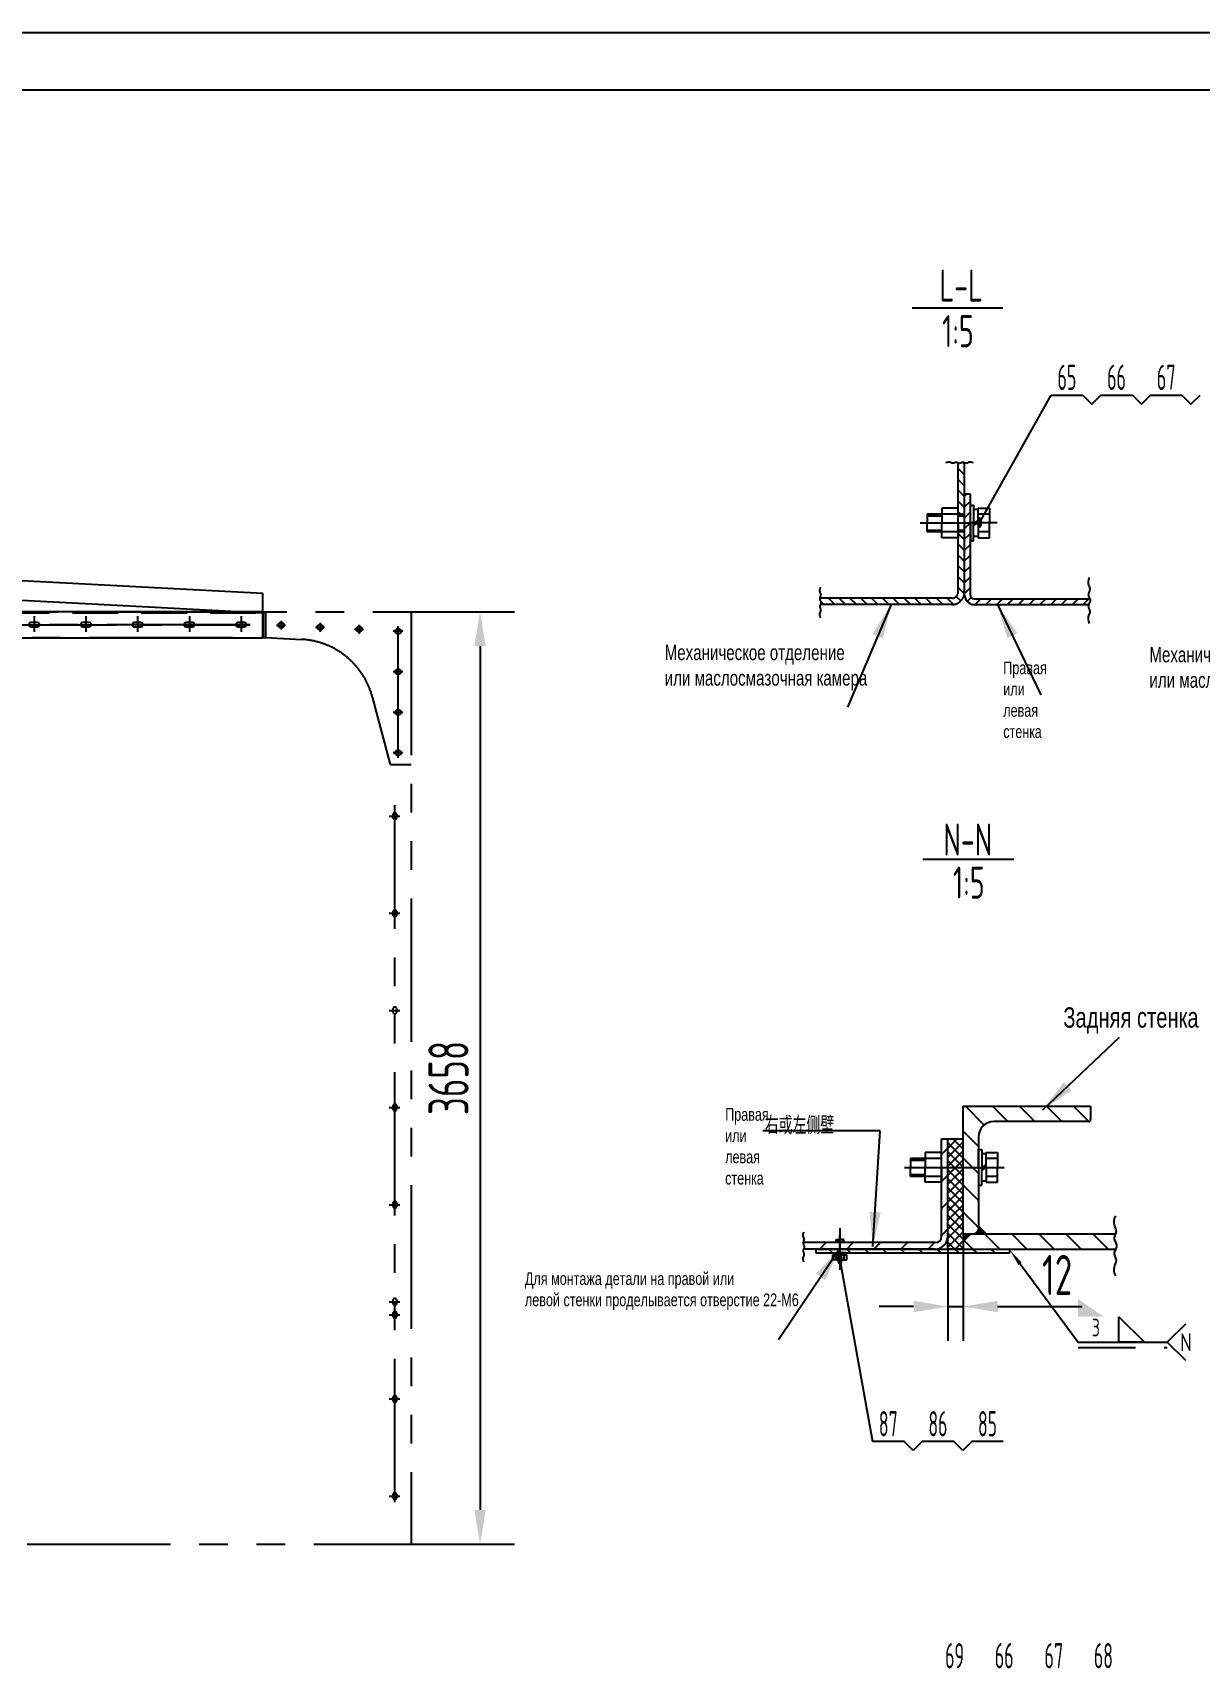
# Model space of a CAD drawing. Header units: millimetres. Extents: x 0 to 18900, y -495 to 13365.
# Drawn here: x 10096 to 14673, y 6950 to 13365 of the extents above; entities that cross this region are included whole.
import ezdxf
from ezdxf.enums import TextEntityAlignment as Align

# ---------------------------------------------------------------- set-up
doc = ezdxf.new("R2010")
doc.units = ezdxf.units.MM
doc.header["$LTSCALE"] = 450
for name, pattern in [('F', [0.75, 0.5, -0.25]), ('G', [2, 1.25, -0.25, 0.25, -0.25]), ('K', [2.5, 1.25, -0.25, 0.25, -0.25, 0.25, -0.25])]:
    doc.linetypes.add(name, pattern=pattern)
for name, color, linetype in [('01', 7, 'Continuous'), ('02', 1, 'Continuous'), ('04', 2, 'F'), ('05', 4, 'G'), ('07', 6, 'K'), ('08', 1, 'Continuous'), ('11', 3, 'Continuous'), ('13', 3, 'Continuous')]:
    doc.layers.add(name, color=color, linetype=linetype)
doc.styles.get("Standard").update_dxf_attribs({"font": 'isocp', "width": 0.707, "bigfont": 'intecad.shx'})
doc.dimstyles.new('INTE', dxfattribs={"dimscale": 45, "dimtxt": 3.5, "dimasz": 3, "dimexe": 3, "dimexo": 0, "dimgap": 1, "dimtad": 1, "dimdec": 0, "dimdsep": 46, "dimtxsty": 'Standard', "dimcen": 0, "dimclrd": 1, "dimclre": 1, "dimclrt": 3, "dimadec": 4, "dimazin": 0, "dimtfac": 1, "dimtdec": 0, "dimtmove": 0, "dimatfit": 0, "dimfxl": 1, "dimarcsym": 0})

# ---------------------------------------------------------------- blocks, each defined once
blk = doc.blocks.new('*D4')
at = {"layer": '08', "color": 1, "lineweight": -2}
for p, q in [((11580.4, 11094), (11985.8, 11094)), ((11850.8, 10959), (11850.8, 7571)), ((11580.4, 7436), (11985.8, 7436))]:
    blk.add_line(p, q, dxfattribs=at)
at = {"layer": '08', "color": 1}
for points in [[(11828.3, 10959), (11873.3, 10959), (11850.8, 11094)], [(11828.3, 7571), (11873.3, 7571), (11850.8, 7436)]]:
    blk.add_solid(points, dxfattribs=at)
at = {"layer": 'Defpoints', "color": 0}
for p in [(11580.4, 11094), (11580.4, 7436), (11850.8, 7436)]:
    blk.add_point(p, dxfattribs=at)
at = {"layer": '08', "color": 3, "insert": (11727.1, 9265), "char_height": 157.5, "attachment_point": 5, "rotation": 90}
blk.add_mtext('3658', dxfattribs=at)
blk = doc.blocks.new('16')
at = {"layer": '07', "color": 6, "linetype": 'K'}
for p, q in [((8465.1, 17026.1), (10865.1, 17026.1)), ((8465.1, 17026.1), (8465.1, 16925)), ((8477.1, 13368.1), (8477.1, 17026.1)), ((8573.9, 17009.1), (8573.9, 16947)), ((8776.9, 17009.1), (8776.9, 16947)), ((8979.9, 17009.1), (8979.9, 16947)), ((9182.9, 17009.1), (9182.9, 16947)), ((9385.9, 17009.1), (9385.9, 16947)), ((9588.9, 17009.1), (9588.9, 16947)), ((9791.9, 17009.1), (9791.9, 16947)), ((9994.9, 17009.1), (9994.9, 16947)), ((10197.9, 17009.1), (10197.9, 16947)), ((10293.1, 17026.1), (10293.1, 16925)), ((10865.1, 17026.1), (10865.1, 13368.1)), ((8495.8, 16975), (8434, 16975)), ((10233.7, 16975), (8538.6, 16975)), ((10814.1, 16452.8), (10814.1, 16969.8)), ((8477.1, 16925), (10293.1, 16925)), ((10293.1, 16925), (10434.4, 16917.6)), ((10784.1, 16427), (10713.1, 16691.9)), ((10784.1, 16427), (10865.1, 16427)), ((10832.3, 16472.6), (10794.7, 16472.6)), ((10801.1, 13532.7), (10801.1, 16266.6)), ((10778.6, 16224.1), (10821.3, 16224.1)), ((10793.1, 16229.1), (10793.1, 16224.1)), ((10793.1, 16219.1), (10793.1, 16224.1)), ((10809.1, 16229.1), (10809.1, 16224.1)), ((10809.1, 16219.1), (10809.1, 16224.1)), ((10793.1, 15848.1), (10793.1, 15843.1)), ((10809.1, 15848.1), (10809.1, 15843.1)), ((10778.6, 15843.1), (10821.3, 15843.1)), ((10793.1, 15838.1), (10793.1, 15843.1)), ((10809.1, 15838.1), (10809.1, 15843.1)), ((10778.6, 15462.1), (10821.3, 15462.1)), ((10793.1, 15467.1), (10793.1, 15462.1)), ((10793.1, 15457.1), (10793.1, 15462.1)), ((10809.1, 15467.1), (10809.1, 15462.1)), ((10809.1, 15457.1), (10809.1, 15462.1)), ((10778.6, 15081.1), (10821.3, 15081.1)), ((10793.1, 15086.1), (10793.1, 15081.1)), ((10793.1, 15076.1), (10793.1, 15081.1)), ((10809.1, 15086.1), (10809.1, 15081.1)), ((10809.1, 15076.1), (10809.1, 15081.1)), ((10778.6, 14700.1), (10821.3, 14700.1)), ((10793.1, 14705.1), (10793.1, 14700.1)), ((10793.1, 14695.1), (10793.1, 14700.1)), ((10809.1, 14705.1), (10809.1, 14700.1)), ((10809.1, 14695.1), (10809.1, 14700.1)), ((10778.6, 14319.1), (10821.3, 14319.1)), ((10793.1, 14324.1), (10793.1, 14319.1)), ((10793.1, 14314.1), (10793.1, 14319.1)), ((10809.1, 14324.1), (10809.1, 14319.1)), ((10809.1, 14314.1), (10809.1, 14319.1)), ((10778.6, 14268.1), (10821.3, 14268.1)), ((10793.1, 14273.1), (10793.1, 14268.1)), ((10793.1, 14263.1), (10793.1, 14268.1)), ((10809.1, 14273.1), (10809.1, 14268.1)), ((10809.1, 14263.1), (10809.1, 14268.1)), ((10778.6, 13938.1), (10821.3, 13938.1)), ((10793.1, 13943.1), (10793.1, 13938.1)), ((10793.1, 13933.1), (10793.1, 13938.1)), ((10809.1, 13943.1), (10809.1, 13938.1)), ((10809.1, 13933.1), (10809.1, 13938.1)), ((10778.6, 13557.1), (10821.3, 13557.1)), ((10793.1, 13562.1), (10793.1, 13557.1)), ((10793.1, 13552.1), (10793.1, 13557.1)), ((10809.1, 13562.1), (10809.1, 13557.1)), ((10809.1, 13552.1), (10809.1, 13557.1))]:
    blk.add_line(p, q, dxfattribs=at)
at = {"layer": '07', "color": 6, "linetype": 'K', "ltscale": 1.25}
for p, q in [((10337.5, 16973.3), (10372.6, 16973.3)), ((10355.1, 16990.8), (10355.1, 16955.7)), ((10490.5, 16965.3), (10525.6, 16965.3)), ((10508.1, 16982.8), (10508.1, 16947.7)), ((10643.5, 16957.3), (10678.6, 16957.3)), ((10661.1, 16974.8), (10661.1, 16939.7)), ((10832.3, 16949.3), (10794.7, 16949.3)), ((10832.3, 16790.3), (10794.7, 16790.3)), ((10832.3, 16631.3), (10794.7, 16631.3))]:
    blk.add_line(p, q, dxfattribs=at)
for centre in [(10355.1, 16973.3), (10508.1, 16965.3), (10661.1, 16957.3)]:
    blk.add_circle(centre, 11, dxfattribs=at)
at = {"layer": '07', "color": 6, "linetype": 'K'}
for centre in [(10814.1, 16949.3), (10814.1, 16790.3), (10814.1, 16631.3), (10814.1, 16472.6)]:
    blk.add_circle(centre, 11, dxfattribs=at)
for centre, radius, start, end in [((10418.5, 16613), 305, 15, 87), ((10801.1, 16229.1), 8, 0, 180), ((10801.1, 16219.1), 8, 180, 0), ((10801.1, 15848.1), 8, 0, 180), ((10801.1, 15838.1), 8, 180, 0), ((10801.1, 15467.1), 8, 0, 180), ((10801.1, 15457.1), 8, 180, 0), ((10801.1, 15086.1), 8, 0, 180), ((10801.1, 15076.1), 8, 180, 0), ((10801.1, 14705.1), 8, 0, 180), ((10801.1, 14695.1), 8, 180, 0), ((10801.1, 14324.1), 8, 0, 180), ((10801.1, 14314.1), 8, 180, 0), ((10801.1, 14273.1), 8, 0, 180), ((10801.1, 14263.1), 8, 180, 0), ((10801.1, 13943.1), 8, 0, 180), ((10801.1, 13933.1), 8, 180, 0), ((10801.1, 13562.1), 8, 0, 180), ((10801.1, 13552.1), 8, 180, 0)]:
    blk.add_arc(centre, radius, start, end, dxfattribs=at)
blk = doc.blocks.new('10')
at = {"ltscale": 0.8}
for p, q in [((8647.4, 9659.7), (10999.4, 9536.5)), ((8642.4, 9583.9), (10999.4, 9460.4))]:
    blk.add_line(p, q, dxfattribs=at)
at = {"layer": '01', "ltscale": 0.8}
for p, q in [((8101.4, 9688.3), (8642.4, 9688.3)), ((8642.4, 9583.9), (8642.4, 9688.3)), ((8099.4, 9612), (8099.4, 9515)), ((8101.4, 9612.2), (9167.4, 9461.1)), ((8101.4, 9513.4), (9167.4, 9362.3)), ((10999.4, 9362.3), (10999.4, 9536.5)), ((9167.4, 9362.3), (9167.4, 9461.1)), ((9172.4, 9362.3), (9172.4, 9465.4)), ((10999.4, 9460.3), (11001.4, 9460.3)), ((11001.4, 9460.3), (11001.4, 9363.3)), ((9172.4, 9362.3), (10999.4, 9362.3)), ((10999.4, 9363.3), (11001.4, 9363.3))]:
    blk.add_line(p, q, dxfattribs=at)
at = {"layer": '01'}
for p, q in [((8101.4, 9513.4), (8101.4, 9688.3)), ((8101.4, 9612), (8099.4, 9612)), ((8161.4, 9565.8), (8187.1, 9562.1)), ((8101.4, 9515), (8099.4, 9515)), ((8159.1, 9549.9), (8184.9, 9546.3)), ((8349.6, 9522.9), (8375.4, 9519.3)), ((8351.9, 9538.8), (8377.6, 9535.1)), ((8540.1, 9495.9), (8565.9, 9492.3)), ((8542.4, 9511.8), (8568.1, 9508.1)), ((8730.6, 9468.9), (8756.4, 9465.3)), ((8732.9, 9484.8), (8758.6, 9481.1)), ((8921.1, 9441.9), (8946.9, 9438.3)), ((8923.4, 9457.8), (8949.1, 9454.1)), ((9113.9, 9430.8), (9139.6, 9427.1)), ((9111.6, 9414.9), (9137.4, 9411.3)), ((9303.4, 9421.3), (9277.4, 9421.3)), ((9277.4, 9405.3), (9303.4, 9405.3)), ((9506.4, 9421.3), (9480.4, 9421.3)), ((9480.4, 9405.3), (9506.4, 9405.3)), ((9709.4, 9421.3), (9683.4, 9421.3)), ((9683.4, 9405.3), (9709.4, 9405.3)), ((9912.4, 9421.3), (9886.4, 9421.3)), ((9886.4, 9405.3), (9912.4, 9405.3)), ((10115.4, 9421.3), (10089.4, 9421.3)), ((10089.4, 9405.3), (10115.4, 9405.3)), ((10318.4, 9421.3), (10292.4, 9421.3)), ((10292.4, 9405.3), (10318.4, 9405.3)), ((10521.4, 9421.3), (10495.4, 9421.3)), ((10495.4, 9405.3), (10521.4, 9405.3)), ((10724.4, 9421.3), (10698.4, 9421.3)), ((10698.4, 9405.3), (10724.4, 9405.3)), ((10927.4, 9421.3), (10901.4, 9421.3)), ((10901.4, 9405.3), (10927.4, 9405.3))]:
    blk.add_line(p, q, dxfattribs=at)
at = {"layer": '01', "color": 7, "linetype": 'Continuous', "ltscale": 0.8}
for p, q in [((8642.4, 9688.3), (8647.4, 9688.3)), ((8647.4, 9591.3), (8647.4, 9688.3)), ((8101.4, 9612.2), (8642.4, 9583.9)), ((8650.2, 9581.5), (9163.5, 9464.1)), ((9167.4, 9362.3), (9167.4, 9459.3)), ((9172.4, 9465.4), (10999.4, 9465.4)), ((9167.4, 9362.3), (9172.4, 9362.3))]:
    blk.add_line(p, q, dxfattribs=at)
at = {"layer": '01'}
for centre, start, end in [((8160.3, 9557.8), 81.93307, 261.93307), ((8186, 9554.2), 261.93307, 81.93307), ((8350.8, 9530.8), 81.93307, 261.93307), ((8376.5, 9527.2), 261.93307, 81.93307), ((8541.3, 9503.8), 81.93307, 261.93307), ((8567, 9500.2), 261.93307, 81.93307), ((8731.8, 9476.8), 81.93307, 261.93307), ((8757.5, 9473.2), 261.93307, 81.93307), ((8922.3, 9449.8), 81.93307, 261.93307), ((8948, 9446.2), 261.93307, 81.93307), ((9112.8, 9422.8), 81.93307, 261.93307), ((9138.5, 9419.2), 261.93307, 81.93307), ((9277.4, 9413.3), 90, 270), ((9277.4, 9413.3), 90, 270), ((9303.4, 9413.3), 270, 90), ((9480.4, 9413.3), 90, 270), ((9480.4, 9413.3), 90, 270), ((9506.4, 9413.3), 270, 90), ((9683.4, 9413.3), 90, 270), ((9683.4, 9413.3), 90, 270), ((9709.4, 9413.3), 270, 90), ((9886.4, 9413.3), 90, 270), ((9886.4, 9413.3), 90, 270), ((9912.4, 9413.3), 270, 90), ((10089.4, 9413.3), 90, 270), ((10089.4, 9413.3), 90, 270), ((10115.4, 9413.3), 270, 90), ((10292.4, 9413.3), 90, 270), ((10292.4, 9413.3), 90, 270), ((10318.4, 9413.3), 270, 90), ((10495.4, 9413.3), 90, 270), ((10495.4, 9413.3), 90, 270), ((10521.4, 9413.3), 270, 90), ((10698.4, 9413.3), 90, 270), ((10698.4, 9413.3), 90, 270), ((10724.4, 9413.3), 270, 90), ((10901.4, 9413.3), 90, 270), ((10901.4, 9413.3), 90, 270), ((10927.4, 9413.3), 270, 90)]:
    blk.add_arc(centre, 8, start, end, dxfattribs=at)
at = {"layer": '01', "color": 7, "linetype": 'Continuous', "ltscale": 0.8}
for centre, radius, start, end in [((8652.4, 9591.3), 10, 180, 257.12057), ((9162.4, 9459.3), 5, 0, 77.12057)]:
    blk.add_arc(centre, radius, start, end, dxfattribs=at)
at = {"layer": '04', "color": 2, "linetype": 'F', "ltscale": 0.8}
for p, q in [((8651.3, 9586.4), (9164.7, 9469)), ((9172.4, 9460.4), (10999.4, 9460.4)), ((10999.4, 9460.3), (10995.4, 9460.3)), ((10995.4, 9363.3), (10999.4, 9363.3))]:
    blk.add_line(p, q, dxfattribs=at)
for centre, radius, start, end in [((8652.4, 9591.3), 5, 180, 257.12057), ((9162.4, 9459.3), 10, 0, 77.12057)]:
    blk.add_arc(centre, radius, start, end, dxfattribs=at)
at = {"layer": '05', "color": 4, "linetype": 'G', "ltscale": 0.8}
for p, q in [((8087.5, 9669.3), (8115.4, 9669.3)), ((8225.5, 9669.3), (8253.4, 9669.3)), ((8479.5, 9669.3), (8507.4, 9669.3)), ((8633.5, 9669.3), (8661.4, 9669.3)), ((8087.5, 9562.3), (8115.4, 9562.3)), ((9290.4, 9440.2), (9290.4, 9385.3)), ((9493.4, 9440.2), (9493.4, 9385.3)), ((9696.4, 9440.2), (9696.4, 9385.3)), ((9899.4, 9440.2), (9899.4, 9385.3)), ((10102.4, 9440.2), (10102.4, 9385.3)), ((10305.4, 9440.2), (10305.4, 9385.3)), ((10508.4, 9440.2), (10508.4, 9385.3)), ((10711.4, 9440.2), (10711.4, 9385.3)), ((10914.4, 9440.2), (10914.4, 9385.3)), ((9154.4, 9413.3), (9188.2, 9413.3)), ((9255.2, 9413.3), (10947.9, 9413.3))]:
    blk.add_line(p, q, dxfattribs=at)
at = {"layer": '05', "color": 4, "linetype": 'G'}
for p, q in [((8239.4, 9683.5), (8239.4, 9655.1)), ((8493.4, 9683.5), (8493.4, 9655.1)), ((8145.8, 9559.9), (9154.4, 9416.9))]:
    blk.add_line(p, q, dxfattribs=at)
at = {"layer": '05', "ltscale": 0.8}
for p, q in [((8173.1, 9571.4), (8173.1, 9540.6)), ((8363.6, 9544.4), (8363.6, 9513.6)), ((8554.1, 9517.4), (8554.1, 9486.6)), ((8744.6, 9490.4), (8744.6, 9459.6)), ((8935.1, 9463.4), (8935.1, 9432.6)), ((9125.6, 9436.4), (9125.6, 9405.6))]:
    blk.add_line(p, q, dxfattribs=at)
at = {"layer": '07', "color": 6, "linetype": 'K', "ltscale": 1.333333}
blk.add_line((9181.6, 9363.3), (9193.6, 9363.3), dxfattribs=at)
blk = doc.blocks.new('*D15')
at = {"layer": '08', "color": 1, "lineweight": -2}
for p, q in [((13686.5, 8594.1), (13686.5, 8233.4)), ((13746.5, 8594.1), (13746.5, 8233.4)), ((13551.5, 8368.4), (13416.5, 8368.4)), ((13686.5, 8368.4), (13746.5, 8368.4)), ((13881.5, 8368.4), (14213.4, 8368.4))]:
    blk.add_line(p, q, dxfattribs=at)
at = {"layer": '08', "color": 1}
for points in [[(13551.5, 8390.9), (13551.5, 8345.9), (13686.5, 8368.4)], [(13881.5, 8390.9), (13881.5, 8345.9), (13746.5, 8368.4)]]:
    blk.add_solid(points, dxfattribs=at)
at = {"layer": 'Defpoints', "color": 0}
for p in [(13686.5, 8594.1), (13746.5, 8594.1), (13746.5, 8368.4)]:
    blk.add_point(p, dxfattribs=at)
at = {"layer": '08', "color": 3, "insert": (14114.9, 8492.2), "char_height": 157.5, "attachment_point": 5}
blk.add_mtext('12', dxfattribs=at)
blk = doc.blocks.new('*U16', base_point=(13125.2, 7309.1))
at = {"layer": '01'}
blk.add_lwpolyline([(13554.7, 7045.2), (13654.7, 6945.2), (13554.7, 6945.2)], close=True, dxfattribs=at)
blk.add_solid([(13394.7, 7115.2), (13494.7, 7045.2), (13394.7, 6945.2), (13394.7, 7045.2)], dxfattribs=at)
at = {"layer": '02'}
blk.add_lwpolyline([(13125.2, 7309.1, 0, 16, 0), (13166.9, 7252.9, 16, 16, 0)], format="xyseb", dxfattribs=at)
for points in [[(13166.9, 7252.9), (13394.7, 6945.2), (13744.7, 6945.2)], [(13815.4, 7015.9), (13744.7, 6945.2), (13815.4, 6874.5)]]:
    blk.add_lwpolyline(points, dxfattribs=at)
at = {"layer": '04'}
blk.add_line((13394.7, 6924.2), (13744.7, 6924.2), dxfattribs=at)
at = {"layer": '13', "width": 0.707}
blk.add_text('3', height=70, dxfattribs=at).set_placement((13448.7, 6968.2))
at = {"layer": '13', "width": 1.010989}
blk.add_text('N', height=70, dxfattribs=at).set_placement((13794.7, 6910.2), (13840.7, 6910.2), align=Align.FIT)
blk = doc.blocks.new('*U33')
at = {"layer": '01'}
blk.add_lwpolyline([(415, 292), (25, 292)], dxfattribs=at)
at = {"layer": '02'}
blk.add_lwpolyline([(420, 297), (0, 297)], dxfattribs=at)

msp = doc.modelspace()

# ---------------------------------------------------------------- hatches: boundary and pattern name
at = {"layer": '01', "linetype": 'Continuous'}
h = msp.add_hatch(color=7, dxfattribs=at)
h.paths.add_polyline_path([(13790.4, 8654.1), (13787, 8654.1), (13787, 8654.1, 0.042373), (13790.4, 8654.4)])
h.paths.add_polyline_path([(13806.5, 8654.1), (13790.4, 8654.1), (13790.4, 8654.4, 0.360312), (13806.5, 8673.9)])
for points in [[(13836.5, 8654.1), (13806.5, 8654.1), (13806.5, 8678.8), (13806.5, 8684.1)], [(13746.5, 8624.1), (13746.5, 8654.1), (13776.5, 8654.1)]]:
    msp.add_hatch(color=7, dxfattribs=at).paths.add_polyline_path(points)
at = {"layer": '02', "linetype": 'Continuous'}
h = msp.add_hatch(dxfattribs=at)
h.set_pattern_fill('_USER', color=1, scale=30, angle=45, style=0, pattern_type=0)
h.set_pattern_definition([(45, (471.622, 1661.208), (-21.213203, 21.213203), [])])
h.paths.add_polyline_path([(14240.1, 11121.9), (14240.9, 11123.9), (14242.2, 11126.8), (14243.6, 11129.6), (14244.7, 11132.4), (14245.5, 11135.2), (14245.8, 11138), (14245.5, 11140.8), (14244.7, 11143.6), (14244.4, 11144.4), (13789.6, 11144.4, -0.414214), (13774.6, 11159.4), (13774.6, 11441.9), (13752.1, 11441.9), (13752.1, 11159.4, 0.414214), (13789.6, 11121.9)])
h.paths.add_polyline_path([(13774.6, 11554.4), (13752.1, 11554.4), (13752.1, 11441.9), (13774.6, 11441.9)])
h = msp.add_hatch(dxfattribs=at)
h.set_pattern_fill('_USER', color=1, scale=75, angle=315, style=0, pattern_type=0)
h.set_pattern_definition([(315, (-83353.91, 1151.424), (53.03301, 53.03301), [])])
h.paths.add_polyline_path([(13746.5, 9154.1), (13746.5, 8914.1), (13806.5, 8914.1), (13806.5, 9034.1, -0.414214), (13866.5, 9094.1), (14238.9, 9094.1, 0.414214), (14246.5, 9101.7), (14246.5, 9154.1)])
h.paths.add_polyline_path([(13806.5, 8914.1), (13746.5, 8914.1), (13746.5, 8654.1), (13786.7, 8654.1, 0.414214), (13806.5, 8673.9)])
h.paths.add_polyline_path([(13927.9, 8594.1), (14345.9, 8594.1), (14346.5, 8595.5), (14348, 8599.1), (14349.1, 8602.8), (14349.5, 8606.5), (14349.1, 8610.1), (14348, 8613.8), (14346.5, 8617.5), (14344.8, 8621.2), (14340.8, 8629.7), (14339.8, 8638.6), (14345.6, 8654.1), (13776.5, 8654.1), (13746.5, 8624.1), (13746.5, 8594.1)])
h = msp.add_hatch(dxfattribs=at)
h.set_pattern_fill('_USER', color=1, scale=75, angle=45, style=0, pattern_type=0)
h.set_pattern_definition([(45, (-83353.91, 1151.424), (-53.03301, 53.03301), [])])
h.paths.add_polyline_path([(13686.5, 8914.1), (13661.5, 8914.1), (13661.5, 8827.5), (13661.5, 8644.1, -0.414214), (13636.5, 8619.1), (13262.9, 8619.1), (13262.9, 8594.1), (13636.5, 8594.1, 0.414214), (13686.5, 8644.1)])
h.paths.add_polyline_path([(13661.5, 8914.1), (13686.5, 8914.1), (13686.5, 9026.6), (13661.5, 9026.6)])
h.paths.add_polyline_path([(13119.4, 8619.1), (13119.2, 8617.3), (13119.4, 8615.4), (13119.9, 8613.5), (13120.7, 8611.7), (13123.6, 8605.4), (13124.1, 8600.8), (13121.4, 8594.1), (13262.9, 8594.1), (13262.9, 8619.1)])
h = msp.add_hatch(dxfattribs=at)
h.set_pattern_fill('_USER', color=1, scale=25, angle=315, style=0, double=1, pattern_type=0)
h.set_pattern_definition([(315, (-83353.91, 1151.424), (17.6776695, 17.6776695), []), (45, (-83353.91, 1151.424), (-17.6776695, 17.6776695), [])])
h.paths.add_polyline_path([(13746.5, 9026.6), (13686.5, 9026.6), (13686.5, 8914.1), (13746.5, 8914.1)])
h.paths.add_polyline_path([(13746.5, 8914.1), (13686.5, 8914.1), (13686.5, 8594.1), (13746.5, 8594.1), (13746.5, 8654.1)])
h = msp.add_hatch(dxfattribs=at)
h.set_pattern_fill('_USER', color=1, scale=50, angle=315, style=0, pattern_type=0)
h.set_pattern_definition([(315, (-83353.91, 1151.424), (35.35534, 35.35534), [])])
h.paths.add_polyline_path([(13927.9, 8579.1), (13927.9, 8594.1), (13262.9, 8594.1), (13262.9, 8579.1)])
h.paths.add_polyline_path([(13262.9, 8579.1), (13262.9, 8594.1), (13167.9, 8594.1), (13167.9, 8579.1)])
at = {"layer": '07', "linetype": 'K'}
h = msp.add_hatch(dxfattribs=at)
h.set_pattern_fill('_USER', color=6, scale=30, angle=315, style=0, pattern_type=0)
h.set_pattern_definition([(315, (471.622, 1661.208), (21.213203, 21.213203), [])])
h.paths.add_polyline_path([(13727.1, 11171.9, -0.414214), (13702.1, 11146.9), (13185.1, 11146.9), (13184.9, 11145.1), (13185.1, 11143.3), (13185.6, 11141.4), (13186.4, 11139.5), (13187.3, 11137.7), (13188.1, 11135.8), (13188.9, 11133.9), (13189.4, 11132.1), (13189.7, 11130.2), (13189.4, 11128.3), (13188.9, 11126.4), (13188.1, 11124.6), (13187.3, 11122.7), (13186.9, 11121.9), (13702.1, 11121.9, 0.414214), (13752.1, 11171.9), (13752.1, 11406.9), (13727.1, 11406.9)])
h.paths.add_polyline_path([(13752.1, 11679.1), (13750.3, 11679.8), (13748.6, 11680.5), (13746.9, 11680.9), (13745.2, 11681.1), (13743.6, 11680.9), (13741.9, 11680.5), (13740.2, 11679.8), (13738.5, 11679), (13736.9, 11678.2), (13735.2, 11677.5), (13733.5, 11677), (13731.8, 11676.8), (13730.2, 11677), (13728.5, 11677.5), (13727.1, 11678.1), (13727.1, 11476.9), (13752.1, 11476.9), (13752.1, 11554.4)])

# ---------------------------------------------------------------- linework, layer by layer
for p, q in [((13545.6, 12285.6), (13902.3, 12285.6)), ((13588.3, 10122.7), (13945.1, 10122.7)), ((13746.5, 8654.1), (13746.5, 8594.1)), ((13746.5, 8594.1), (14345.9, 8594.1))]:
    msp.add_line(p, q)
at = {"layer": '01', "color": 7, "linetype": 'Continuous'}
for p, q in [((13752.1, 11159.4), (13752.1, 11554.4)), ((13774.6, 11554.4), (13752.1, 11554.4)), ((13774.6, 11159.4), (13774.6, 11554.4)), ((13789.6, 11144.4), (14244.4, 11144.4)), ((13789.6, 11121.9), (14240.1, 11121.9)), ((13746.5, 8654.1), (13746.5, 9154.1)), ((13746.5, 9154.1), (14246.5, 9154.1)), ((14246.5, 9154.1), (14246.5, 9101.7)), ((14238.9, 9094.1), (13866.3, 9094.1)), ((13661.5, 8644.1), (13661.5, 9026.6)), ((13686.5, 8644.1), (13686.5, 9026.6)), ((13806.5, 9034.1), (13806.5, 8673.9)), ((13806.5, 8684.1), (13836.5, 8654.1)), ((13636.5, 8619.1), (13119.4, 8619.1)), ((13746.5, 8654.1), (13786.7, 8654.1)), ((13776.5, 8654.1), (13746.5, 8624.1)), ((13746.5, 8654.1), (14345.7, 8654.1)), ((13636.5, 8594.1), (13121.2, 8594.1))]:
    msp.add_line(p, q, dxfattribs=at)
at = {"layer": '01'}
for p, q in [((13727.1, 11500.3), (13663.1, 11500.3)), ((13663.1, 11500.3), (13663.1, 11441.9)), ((13727.1, 11441.9), (13727.1, 11500.3)), ((13774.6, 11511.9), (13787.1, 11511.9)), ((13774.6, 11441.9), (13774.6, 11511.9)), ((13787.1, 11511.9), (13787.1, 11441.9)), ((13805.1, 11495.4), (13787.1, 11495.4)), ((13787.1, 11495.4), (13787.1, 11441.9)), ((13805.1, 11441.9), (13805.1, 11500.3)), ((13805.1, 11500.3), (13849.1, 11500.3)), ((13805.1, 11441.9), (13805.1, 11495.4)), ((13849.1, 11500.3), (13849.1, 11441.9)), ((13663.1, 11476.9), (13605.1, 11476.9)), ((13605.1, 11476.9), (13605.1, 11441.9)), ((13605.1, 11406.9), (13605.1, 11441.9)), ((13727.1, 11476.9), (13663.1, 11476.9)), ((13663.1, 11383.5), (13663.1, 11441.9)), ((13752.1, 11476.9), (13727.1, 11476.9)), ((13727.1, 11441.9), (13727.1, 11383.5)), ((13774.6, 11441.9), (13774.6, 11371.9)), ((13787.1, 11441.9), (13805.1, 11452.3)), ((13787.1, 11388.4), (13787.1, 11441.9)), ((13805.1, 11441.9), (13787.1, 11431.5)), ((13787.1, 11371.9), (13787.1, 11441.9)), ((13849.1, 11476.9), (13805.1, 11476.9)), ((13805.1, 11441.9), (13805.1, 11388.4)), ((13805.1, 11441.9), (13805.1, 11383.5)), ((13849.1, 11383.5), (13849.1, 11441.9)), ((13663.1, 11406.9), (13605.1, 11406.9)), ((13727.1, 11406.9), (13663.1, 11406.9)), ((13727.1, 11383.5), (13663.1, 11383.5)), ((13752.1, 11406.9), (13727.1, 11406.9)), ((13774.6, 11371.9), (13787.1, 11371.9)), ((13805.1, 11388.4), (13787.1, 11388.4)), ((13849.1, 11406.9), (13805.1, 11406.9)), ((13805.1, 11383.5), (13849.1, 11383.5)), ((13661.5, 9026.6), (13686.5, 9026.6)), ((13686.5, 8594.1), (13686.5, 9026.6)), ((13686.5, 9026.6), (13746.5, 9026.6)), ((13806.5, 8984.1), (13819, 8984.1)), ((13806.5, 8914.1), (13806.5, 8984.1)), ((13819, 8984.1), (13819, 8914.1)), ((13539.5, 8949.1), (13539.5, 8914.1)), ((13597.5, 8949.1), (13539.5, 8949.1)), ((13597.5, 8972.4), (13597.5, 8914.1)), ((13661.5, 8972.4), (13597.5, 8972.4)), ((13661.5, 8949.1), (13597.5, 8949.1)), ((13661.5, 8914.1), (13661.5, 8972.4)), ((13837, 8967.6), (13819, 8967.6)), ((13819, 8967.6), (13819, 8914.1)), ((13819, 8914.1), (13837, 8924.4)), ((13837, 8914.1), (13837, 8972.4)), ((13837, 8972.4), (13881, 8972.4)), ((13837, 8914.1), (13837, 8967.6)), ((13881, 8949.1), (13837, 8949.1)), ((13881, 8972.4), (13881, 8914.1)), ((13539.5, 8879.1), (13539.5, 8914.1)), ((13597.5, 8879.1), (13539.5, 8879.1)), ((13597.5, 8855.7), (13597.5, 8914.1)), ((13661.5, 8879.1), (13597.5, 8879.1)), ((13661.5, 8855.7), (13597.5, 8855.7)), ((13661.5, 8914.1), (13661.5, 8855.7)), ((13806.5, 8914.1), (13806.5, 8844.1)), ((13837, 8914.1), (13819, 8903.7)), ((13819, 8860.6), (13819, 8914.1)), ((13819, 8844.1), (13819, 8914.1)), ((13837, 8860.6), (13819, 8860.6)), ((13837, 8914.1), (13837, 8860.6)), ((13837, 8914.1), (13837, 8855.7)), ((13881, 8879.1), (13837, 8879.1)), ((13837, 8855.7), (13881, 8855.7)), ((13881, 8855.7), (13881, 8914.1)), ((13806.5, 8844.1), (13819, 8844.1)), ((13247.9, 8631.1), (13262.9, 8631.1)), ((13247.9, 8619.1), (13247.9, 8631.1)), ((13277.9, 8631.1), (13262.9, 8631.1)), ((13277.9, 8619.1), (13277.9, 8631.1)), ((13167.9, 8594.1), (13927.9, 8594.1)), ((13167.9, 8594.1), (13167.9, 8579.1)), ((13167.9, 8579.1), (13927.9, 8579.1)), ((13235.2, 8551.1), (13235.2, 8571.1)), ((13235.2, 8571.1), (13262.9, 8571.1)), ((13262.9, 8551.1), (13235.2, 8551.1)), ((13239.6, 8571.1), (13239.6, 8579.1)), ((13239.6, 8579.1), (13262.9, 8579.1)), ((13262.9, 8571.1), (13239.6, 8571.1)), ((13247.9, 8571.1), (13247.9, 8551.1)), ((13262.9, 8571.1), (13258.3, 8579.1)), ((13262.9, 8579.1), (13267.5, 8571.1)), ((13286.1, 8579.1), (13262.9, 8579.1)), ((13262.9, 8571.1), (13286.1, 8571.1)), ((13290.5, 8571.1), (13262.9, 8571.1)), ((13262.9, 8551.1), (13290.5, 8551.1)), ((13277.9, 8571.1), (13277.9, 8551.1)), ((13286.1, 8571.1), (13286.1, 8579.1)), ((13290.5, 8551.1), (13290.5, 8571.1)), ((13746.5, 8594.1), (13686.5, 8594.1)), ((13927.9, 8594.1), (13927.9, 8579.1))]:
    msp.add_line(p, q, dxfattribs=at)
at = {"layer": '01', "color": 7, "linetype": 'Continuous'}
for centre, radius, start, end in [((13789.6, 11159.4), 37.5, 180, 270), ((13789.6, 11159.4), 15, 180, 270), ((13866.5, 9034.1), 60, 90.12178, 180), ((14238.9, 9101.7), 7.61, 270, 0), ((13786.7, 8673.9), 19.8, 270, 0.00096), ((13636.5, 8644.1), 50, 270, 0), ((13636.5, 8644.1), 25, 270, 0)]:
    msp.add_arc(centre, radius, start, end, dxfattribs=at)
at = {"layer": '02'}
for p, q in [((13810.4, 11441.9), (14091.5, 11943.8)), ((14091.5, 11943.8), (14215.5, 11943.8)), ((14215.5, 11943.8), (14250.8, 11908.4)), ((14250.8, 11908.4), (14286.2, 11943.8)), ((14286.2, 11943.8), (14410.2, 11943.8)), ((14410.2, 11943.8), (14445.5, 11908.4)), ((14445.5, 11908.4), (14480.9, 11943.8)), ((14480.9, 11943.8), (14604.9, 11943.8)), ((14604.9, 11943.8), (14640.2, 11908.4)), ((14640.2, 11908.4), (14675.6, 11943.8)), ((13605.1, 11469.9), (13663.1, 11469.9)), ((13727.1, 11469.9), (13752.1, 11469.9)), ((13605.1, 11413.9), (13663.1, 11413.9)), ((13727.1, 11413.9), (13752.1, 11413.9)), ((13539.5, 8942.1), (13597.5, 8942.1)), ((13539.5, 8886.1), (13597.5, 8886.1)), ((13252.9, 8631.1), (13252.9, 8619.1)), ((13272.9, 8631.1), (13272.9, 8619.1)), ((13262.9, 8551.1), (13390.5, 7839.3)), ((13514.5, 7839.3), (13390.5, 7839.3)), ((13549.8, 7804), (13514.5, 7839.3)), ((13585.2, 7839.3), (13549.8, 7804)), ((13709.2, 7839.3), (13585.2, 7839.3)), ((13744.6, 7804), (13709.2, 7839.3)), ((13779.9, 7839.3), (13744.6, 7804)), ((13903.9, 7839.3), (13779.9, 7839.3))]:
    msp.add_line(p, q, dxfattribs=at)
msp.add_lwpolyline([(14344.8, 8488.9), (14340.7, 8499.3), (14338.9, 8508.4), (14338.7, 8516.4), (14339.8, 8523.5), (14341.6, 8529.8), (14343.8, 8535.4), (14345.8, 8540.5), (14347.1, 8545.2), (14347.5, 8549.7), (14347, 8554), (14345.9, 8558.1), (14344.5, 8562.1), (14342.9, 8565.9), (14341.5, 8569.7), (14340.5, 8573.4), (14340.1, 8577.1), (14340.5, 8580.8), (14341.6, 8584.4), (14343.1, 8588.1), (14344.8, 8591.8), (14346.5, 8595.5), (14348, 8599.1), (14349.1, 8602.8), (14349.5, 8606.5), (14349.1, 8610.1), (14348, 8613.8), (14346.5, 8617.5), (14344.8, 8621.2), (14343.1, 8624.8), (14341.6, 8628.5), (14340.5, 8632.2), (14340.1, 8635.9), (14340.5, 8639.5), (14341.5, 8643.2), (14342.9, 8647), (14344.5, 8650.9), (14345.9, 8654.8), (14347, 8658.9), (14347.5, 8663.2), (14347.1, 8667.7), (14345.8, 8672.4), (14343.8, 8677.5), (14341.6, 8683.2), (14339.8, 8689.4), (14338.7, 8696.5), (14338.9, 8704.6), (14340.7, 8713.7), (14344.8, 8724)], dxfattribs=at)
at = {"layer": '05'}
for p, q in [((13577.1, 11441.9), (13796.2, 11441.9)), ((13879.4, 11441.9), (13776.7, 11441.9)), ((13515.8, 8914.1), (13906.7, 8914.1)), ((13609, 8914.1), (13828, 8914.1)), ((13262.9, 8535.7), (13262.9, 8648.8)), ((13262.9, 8560.6), (13262.9, 8589.5))]:
    msp.add_line(p, q, dxfattribs=at)
at = {"layer": '05', "color": 4, "linetype": 'G'}
msp.add_line((13262.9, 8676.1), (13262.9, 8512.4), dxfattribs=at)
at = {"layer": '07', "color": 6, "linetype": 'K'}
for p, q in [((13727.1, 11171.9), (13727.1, 11678.1)), ((13752.1, 11171.9), (13752.1, 11679.1)), ((13702.1, 11146.9), (13185.1, 11146.9)), ((13702.1, 11121.9), (13186.9, 11121.9)), ((2198.5, 7436), (11580.4, 7436))]:
    msp.add_line(p, q, dxfattribs=at)
for points in [[(13678.3, 11679), (13683, 11680.8), (13687.1, 11681.7), (13690.8, 11681.7), (13694, 11681.3), (13696.9, 11680.4), (13699.5, 11679.4), (13701.8, 11678.5), (13703.9, 11677.9), (13706, 11677.7), (13707.9, 11678), (13709.8, 11678.5), (13711.6, 11679.1), (13713.4, 11679.8), (13715.1, 11680.5), (13716.8, 11680.9), (13718.4, 11681.1), (13720.1, 11680.9), (13721.8, 11680.5), (13723.5, 11679.8), (13725.1, 11679), (13726.8, 11678.2), (13728.5, 11677.5), (13730.2, 11677), (13731.8, 11676.8), (13733.5, 11677), (13735.2, 11677.5), (13736.9, 11678.2), (13738.5, 11679), (13740.2, 11679.8), (13741.9, 11680.5), (13743.6, 11680.9), (13745.2, 11681.1), (13746.9, 11680.9), (13748.6, 11680.5), (13750.3, 11679.8), (13752.1, 11679.1), (13753.9, 11678.5), (13755.7, 11678), (13757.7, 11677.7), (13759.7, 11677.9), (13761.9, 11678.5), (13764.2, 11679.4), (13766.8, 11680.4), (13769.6, 11681.3), (13772.9, 11681.7), (13776.5, 11681.7), (13780.7, 11680.8), (13785.4, 11679)], [(14242.2, 11048.2), (14239.1, 11056.1), (14237.7, 11063), (14237.6, 11069.2), (14238.4, 11074.6), (14239.8, 11079.4), (14241.5, 11083.7), (14243, 11087.6), (14244, 11091.2), (14244.3, 11094.6), (14243.9, 11097.9), (14243.1, 11101), (14242, 11104.1), (14240.8, 11107), (14239.7, 11109.9), (14238.9, 11112.7), (14238.6, 11115.5), (14239, 11118.3), (14239.8, 11121.1), (14240.9, 11123.9), (14242.2, 11126.8), (14243.6, 11129.6), (14244.7, 11132.4), (14245.5, 11135.2), (14245.8, 11138), (14245.5, 11140.8), (14244.7, 11143.6), (14243.6, 11146.4), (14242.2, 11149.2), (14240.9, 11152), (14239.8, 11154.8), (14239, 11157.6), (14238.6, 11160.4), (14238.9, 11163.3), (14239.7, 11166.1), (14240.8, 11169), (14242, 11171.9), (14243.1, 11174.9), (14243.9, 11178.1), (14244.3, 11181.3), (14244, 11184.8), (14243, 11188.4), (14241.5, 11192.3), (14239.8, 11196.6), (14238.4, 11201.4), (14237.6, 11206.8), (14237.7, 11212.9), (14239.1, 11219.9), (14242.2, 11227.8)], [(13187.3, 11070.4), (13185.2, 11075.7), (13184.3, 11080.3), (13184.2, 11084.4), (13184.7, 11088), (13185.7, 11091.2), (13186.8, 11094), (13187.8, 11096.6), (13188.5, 11099), (13188.6, 11101.3), (13188.4, 11103.5), (13187.8, 11105.6), (13187.1, 11107.6), (13186.3, 11109.6), (13185.6, 11111.5), (13185.1, 11113.4), (13184.9, 11115.2), (13185.1, 11117.1), (13185.6, 11119), (13186.4, 11120.8), (13187.3, 11122.7), (13188.1, 11124.6), (13188.9, 11126.4), (13189.4, 11128.3), (13189.7, 11130.2), (13189.4, 11132.1), (13188.9, 11133.9), (13188.1, 11135.8), (13187.3, 11137.7), (13186.4, 11139.5), (13185.6, 11141.4), (13185.1, 11143.3), (13184.9, 11145.1), (13185.1, 11147), (13185.6, 11148.9), (13186.3, 11150.8), (13187.1, 11152.8), (13187.8, 11154.8), (13188.4, 11156.9), (13188.6, 11159), (13188.5, 11161.3), (13187.8, 11163.7), (13186.8, 11166.3), (13185.7, 11169.2), (13184.7, 11172.4), (13184.2, 11176), (13184.3, 11180.1), (13185.2, 11184.7), (13187.3, 11190)], [(13121.6, 8542.5), (13119.5, 8547.8), (13118.6, 8552.4), (13118.5, 8556.5), (13119, 8560.1), (13120, 8563.3), (13121.1, 8566.2), (13122.1, 8568.8), (13122.8, 8571.2), (13123, 8573.5), (13122.7, 8575.6), (13122.2, 8577.7), (13121.4, 8579.7), (13120.6, 8581.7), (13119.9, 8583.6), (13119.4, 8585.5), (13119.2, 8587.4), (13119.4, 8589.2), (13119.9, 8591.1), (13120.7, 8593), (13121.6, 8594.9), (13122.5, 8596.7), (13123.2, 8598.6), (13123.8, 8600.5), (13124, 8602.3), (13123.8, 8604.2), (13123.2, 8606.1), (13122.5, 8607.9), (13121.6, 8609.8), (13120.7, 8611.7), (13119.9, 8613.5), (13119.4, 8615.4), (13119.2, 8617.3), (13119.4, 8619.1), (13119.9, 8621), (13120.6, 8622.9), (13121.4, 8624.9), (13122.2, 8626.9), (13122.7, 8629), (13123, 8631.2), (13122.8, 8633.5), (13122.1, 8635.9), (13121.1, 8638.5), (13120, 8641.3), (13119, 8644.5), (13118.5, 8648.1), (13118.6, 8652.2), (13119.5, 8656.8), (13121.6, 8662.1)]]:
    msp.add_lwpolyline(points, dxfattribs=at)
for radius in [50, 25]:
    msp.add_arc((13702.1, 11171.9), radius, 270, 0, dxfattribs=at)

# ---------------------------------------------------------------- block references
for name, p in [('10', (-1.1, 1629.7)), ('*U16', (13927.9, 8592.2))]:
    msp.add_blockref(name, p)
at = {"layer": '01', "xscale": 45, "yscale": 45, "zscale": 45}
msp.add_blockref('*U33', (0, 0), dxfattribs=at)
at = {"layer": '01'}
msp.add_blockref('16', (715.3, -5932.1), dxfattribs=at)

# ---------------------------------------------------------------- texts
at = {"color": 3, "insert": (13240.4, 9079.5), "char_height": 70, "attachment_point": 6}
msp.add_mtext('右或左侧壁', dxfattribs=at)
at = {"layer": '01', "attachment_point": 1}
for s, insert, char_height in [('{\\fArial|b0|i0|c204|p34;\\C3;Механическое отделение\\Pили маслосмазочная камера}', (12575.2, 10964), 60), ('{\\fArial|b0|i0|c204|p34;\\C3;Механическое отделение\\Pили маслосмазочная камера}', (14477.1, 10955.7), 60), ('{\\fArial|b0|i0|c204|p34;\\C3;Задняя стенка}', (14139.4, 9542.3), 80), ('{\\fArial|b0|i0|c204|p34;\\C3;Для монтажа детали на правой или\\Pлевой стенки проделывается отверстие 22-М6}', (12026.8, 8503.1), 50)]:
    msp.add_mtext(s, dxfattribs=dict(at, insert=insert, char_height=char_height))
at = {"layer": '01', "char_height": 50, "width": 4.613, "attachment_point": 1}
for insert in [(13903.7, 10898.6), (12812.5, 9147.1)]:
    msp.add_mtext('{\\fArial|b0|i0|c204|p34;\\C3;Правая или левая стенка}', dxfattribs=dict(at, insert=insert))
at = {"layer": '02', "width": 0.605172}
for p, p2 in [((13798.4, 11421.9), (13822.4, 11421.9)), ((13250.9, 8531.1), (13274.9, 8531.1))]:
    msp.add_text('●', height=40, dxfattribs=at).set_placement(p, p2, align=Align.FIT)
at = {"layer": '11'}
for s, width, p, p2 in [('65', 0.581958, (14116.3, 11963.8), (14190.7, 11963.8)), ('66', 0.578293, (14311, 11963.8), (14385.4, 11963.8)), ('67', 0.601243, (14505.7, 11963.8), (14580.1, 11963.8)), ('87', 0.601243, (13415.3, 7859.3), (13489.7, 7859.3)), ('86', 0.578293, (13610, 7859.3), (13684.4, 7859.3)), ('85', 0.581958, (13804.7, 7859.3), (13879.1, 7859.3)), ('69', 0.568672, (13675.4, 6949.5), (13749.8, 6949.5)), ('66', 0.578293, (13870.1, 6949.5), (13944.5, 6949.5)), ('67', 0.601243, (14064.8, 6949.5), (14139.2, 6949.5)), ('68', 0.601243, (14259.5, 6949.5), (14333.9, 6949.5))]:
    msp.add_text(s, height=98.99, dxfattribs=dict(at, width=width)).set_placement(p, p2, align=Align.FIT)
at = {"layer": '11', "color": 3, "linetype": 'Continuous', "char_height": 126, "width": 1305.173, "attachment_point": 1}
for s, insert in [('L-L', (13653.6, 12436.3)), ('1:5', (13663.6, 12257.4)), ('N-N', (13668.5, 10262.8)), ('1:5', (13706.3, 10094.5))]:
    msp.add_mtext(s, dxfattribs=dict(at, insert=insert))

# ---------------------------------------------------------------- dimensions: what is measured, and where the dimension line sits
at = {"layer": '08'}
dim = msp.add_linear_dim(base=(11850.8, 7436), p1=(11580.4, 11094), p2=(11580.4, 7436), angle=90, dimstyle='INTE', dxfattribs=at)
dim.commit()
dim.dimension.update_dxf_attribs({"geometry": '*D4', "text_midpoint": (11727.1, 9265)})
dim = msp.add_linear_dim(base=(13746.5, 8368.4), p1=(13686.5, 8594.1), p2=(13746.5, 8594.1), text='12', dimstyle='INTE', dxfattribs=at)
dim.commit()
dim.dimension.update_dxf_attribs({"geometry": '*D15', "text_midpoint": (14114.9, 8492.2)})

# ---------------------------------------------------------------- leaders
for points in [[(13463.3, 11121.9), (13292.8, 10719.1)], [(13880.7, 11121.9), (14051.2, 10768.1)], [(14058.5, 9139.8), (14359.3, 9425.1)]]:
    msp.add_leader(points, dimstyle='INTE')
at = {"annotation_type": 0, "has_hookline": 1, "hookline_direction": 1, "text_width": 280.4}
msp.add_leader([(13392.4, 8604.5), (13420.4, 9057.2), (13285.4, 9057.2)], dimstyle='INTE', dxfattribs=at)
at = {"layer": '01'}
msp.add_leader([(13261.9, 8596.7), (13021.6, 8237.8)], dimstyle='INTE', dxfattribs=at)

doc.saveas('drawing.dxf')
